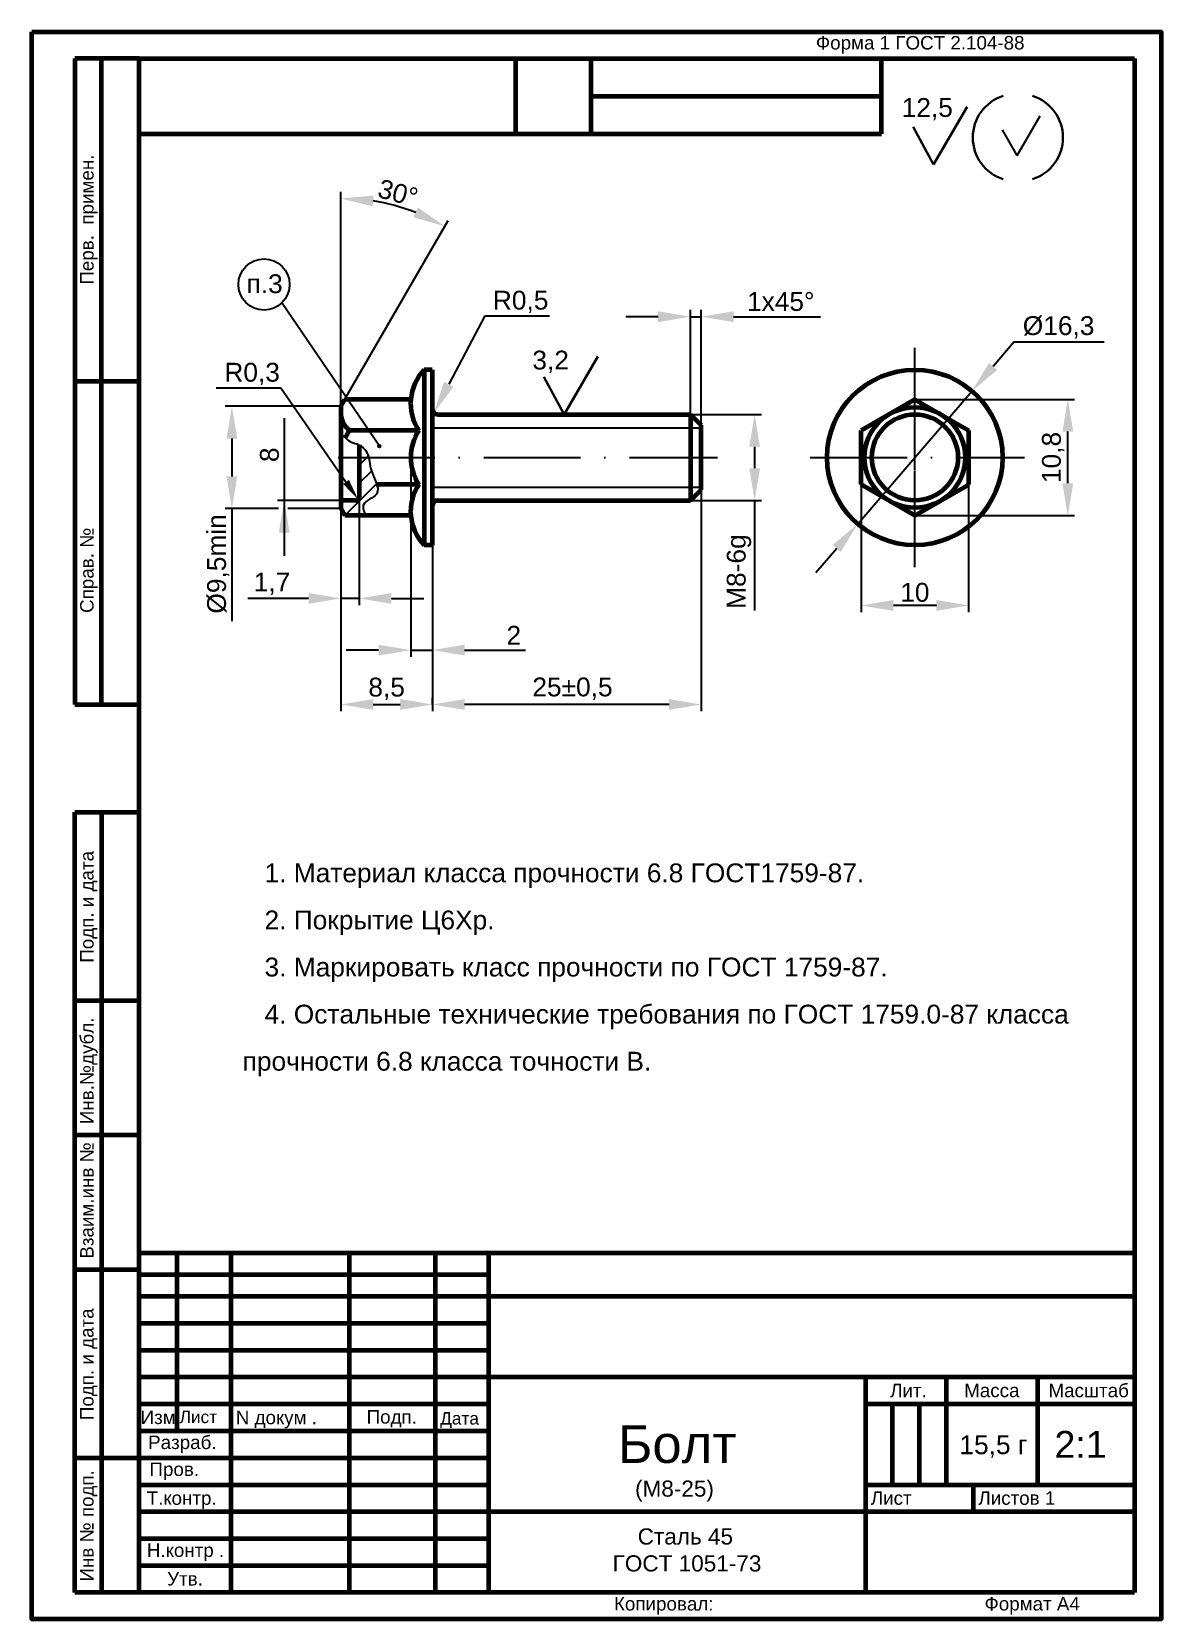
# Model space of a CAD drawing. Extents: x -984 to -774, y 325 to 620.
import ezdxf

# ---------------------------------------------------------------- set-up
doc = ezdxf.new("R2010")
doc.units = 0
doc.linetypes.add('ACAD_ISO04W100', pattern=[30, 24, -3, 0, -3])
doc.linetypes.add('ACAD_ISO10W100', pattern=[18, 12, -3, 0, -3])
doc.layers.get('0').update_dxf_attribs({"linetype": 'CONTINUOUS'})
doc.layers.get('Defpoints').update_dxf_attribs({"linetype": 'CONTINUOUS'})
for name, color, linetype, lineweight in [('Осевуха', 210, 'ACAD_ISO10W100', 25), ('Основная', 41, 'CONTINUOUS', 60), ('Размерная', 91, 'CONTINUOUS', 25), ('текст', 50, 'CONTINUOUS', 25)]:
    doc.layers.add(name, color=color, linetype=linetype, lineweight=lineweight)
doc.styles.get("Standard").update_dxf_attribs({"font": 'arial.ttf'})
doc.dimstyles.new('ISO-25_WS', dxfattribs={"dimtxt": 3.5, "dimasz": 6, "dimexe": 1.25, "dimexo": 0.01, "dimtad": 1, "dimdec": 4, "dimdsep": 46, "dimtxsty": 'STANDARD', "dimcen": 6, "dimadec": 0, "dimazin": 0, "dimtfac": 1, "dimtdec": 4, "dimtmove": 0, "dimatfit": 3, "dimfxl": 1, "dimtolj": 1, "dimtzin": 0, "dimarcsym": 0})

# ---------------------------------------------------------------- blocks, each defined once
blk = doc.blocks.new('*D29')
at = {"layer": 'Defpoints', "color": 0, "linetype": 'Continuous', "transparency": 16777216}
for p in [(-913.62, 540.79), (-909.62, 540.79), (-909.62, 504.99)]:
    blk.add_point(p, dxfattribs=at)
at = {"layer": 'Размерная', "color": 0, "linetype": 'Continuous', "lineweight": -2, "transparency": 16777216}
for p, q in [((-913.62, 540.78), (-913.62, 503.74)), ((-909.62, 540.78), (-909.62, 503.74)), ((-919.62, 504.99), (-925.62, 504.99)), ((-913.62, 504.99), (-909.62, 504.99)), ((-903.62, 504.99), (-892.31, 504.99))]:
    blk.add_line(p, q, dxfattribs=at)
at = {"layer": 'Размерная', "color": 0, "linetype": 'Continuous', "transparency": 16777216}
for points in [[(-919.62, 505.99), (-919.62, 503.99), (-913.62, 504.99)], [(-903.62, 505.99), (-903.62, 503.99), (-909.62, 504.99)]]:
    blk.add_solid(points, dxfattribs=at)
at = {"layer": 'Размерная', "color": 0, "linetype": 'Continuous', "transparency": 16777216, "insert": (-894.47, 507.75), "char_height": 3.5, "attachment_point": 5}
blk.add_mtext('\\A1;2', dxfattribs=at)
blk = doc.blocks.new('*D30')
at = {"layer": 'Defpoints', "color": 0, "linetype": 'Continuous', "transparency": 16777216}
for p in [(-859.62, 534.8), (-909.62, 524.49), (-909.62, 494.89)]:
    blk.add_point(p, dxfattribs=at)
at = {"layer": 'Размерная', "color": 0, "linetype": 'Continuous', "lineweight": -2, "transparency": 16777216}
for p, q in [((-859.62, 534.79), (-859.62, 493.64)), ((-909.62, 524.48), (-909.62, 493.64)), ((-865.62, 494.89), (-903.62, 494.89))]:
    blk.add_line(p, q, dxfattribs=at)
at = {"layer": 'Размерная', "color": 0, "linetype": 'Continuous', "transparency": 16777216}
for points in [[(-903.62, 495.89), (-903.62, 493.89), (-909.62, 494.89)], [(-865.62, 495.89), (-865.62, 493.89), (-859.62, 494.89)]]:
    blk.add_solid(points, dxfattribs=at)
blk = doc.blocks.new('*D31')
at = {"layer": 'Defpoints', "color": 0, "linetype": 'Continuous', "transparency": 16777216}
for p in [(-909.33, 549.08), (-908.86, 549.97)]:
    blk.add_point(p, dxfattribs=at)
at = {"layer": 'Размерная', "color": 0, "linetype": 'Continuous', "lineweight": -2, "transparency": 16777216}
blk.add_line((-899.86, 567.13), (-906.54, 554.4), dxfattribs=at)
at = {"layer": 'Размерная', "color": 0, "linetype": 'Continuous', "transparency": 16777216}
blk.add_solid([(-907.43, 554.86), (-905.66, 553.93), (-909.33, 549.08)], dxfattribs=at)
blk = doc.blocks.new('*D32')
at = {"layer": 'Defpoints', "color": 0, "linetype": 'Continuous', "transparency": 16777216}
for p in [(-926.62, 531.29), (-909.62, 494.89), (-909.62, 494.89)]:
    blk.add_point(p, dxfattribs=at)
at = {"layer": 'Размерная', "color": 0, "linetype": 'Continuous', "lineweight": -2, "transparency": 16777216}
for p, q in [((-926.62, 531.28), (-926.62, 493.64)), ((-909.62, 494.9), (-909.62, 496.14)), ((-920.62, 494.89), (-915.62, 494.89))]:
    blk.add_line(p, q, dxfattribs=at)
at = {"layer": 'Размерная', "color": 0, "linetype": 'Continuous', "transparency": 16777216}
for points in [[(-920.62, 495.89), (-920.62, 493.89), (-926.62, 494.89)], [(-915.62, 495.89), (-915.62, 493.89), (-909.62, 494.89)]]:
    blk.add_solid(points, dxfattribs=at)
at = {"layer": 'Размерная', "color": 0, "linetype": 'Continuous', "transparency": 16777216, "insert": (-918.12, 497.79), "char_height": 3.5, "attachment_point": 5}
blk.add_mtext('\\A1;8,5', dxfattribs=at)
blk = doc.blocks.new('*D33')
at = {"layer": 'Defpoints', "color": 0, "linetype": 'Continuous', "transparency": 16777216}
for p in [(-861.64, 566.95), (-861.64, 548.79), (-859.62, 546.78)]:
    blk.add_point(p, dxfattribs=at)
at = {"layer": 'Размерная', "color": 0, "linetype": 'Continuous', "lineweight": -2, "transparency": 16777216}
for p, q in [((-867.64, 566.95), (-873.64, 566.95)), ((-861.64, 548.8), (-861.64, 568.2)), ((-861.64, 566.95), (-859.62, 566.95)), ((-859.62, 546.79), (-859.62, 568.2)), ((-853.62, 566.95), (-837.48, 566.95))]:
    blk.add_line(p, q, dxfattribs=at)
at = {"layer": 'Размерная', "color": 0, "linetype": 'Continuous', "transparency": 16777216}
for points in [[(-867.64, 567.95), (-867.64, 565.95), (-861.64, 566.95)], [(-853.62, 567.95), (-853.62, 565.95), (-859.62, 566.95)]]:
    blk.add_solid(points, dxfattribs=at)
blk = doc.blocks.new('*D34')
at = {"layer": 'Defpoints', "color": 0, "linetype": 'Continuous', "transparency": 16777216}
for p in [(-913.41, 586.59), (-926.62, 550.29), (-926.62, 550.29), (-925.87, 551.59), (-926.62, 531.29)]:
    blk.add_point(p, dxfattribs=at)
at = {"layer": 'Размерная', "color": 0, "linetype": 'Continuous', "lineweight": -2, "transparency": 16777216}
for p, q in [((-926.62, 550.3), (-926.62, 590.17)), ((-925.87, 551.6), (-906.68, 584.83))]:
    blk.add_line(p, q, dxfattribs=at)
blk.add_arc((-926.62, 550.29), 38.63, 68.9071, 81.0929, dxfattribs=at)
at = {"layer": 'Размерная', "color": 0, "linetype": 'Continuous', "transparency": 16777216}
for points in [[(-920.72, 587.46), (-920.56, 589.46), (-926.62, 588.92)], [(-912.29, 587.24), (-913.15, 585.43), (-907.31, 583.75)]]:
    blk.add_solid(points, dxfattribs=at)
at = {"layer": 'Размерная', "color": 0, "linetype": 'Continuous', "transparency": 16777216, "insert": (-916, 589.94), "char_height": 3.5, "attachment_point": 5, "rotation": 345}
blk.add_mtext('\\A1;30°', dxfattribs=at)
blk = doc.blocks.new('*D35')
at = {"layer": 'Defpoints', "color": 0, "linetype": 'Continuous', "transparency": 16777216}
for p in [(-923.68, 533.38), (-923.4, 532.97)]:
    blk.add_point(p, dxfattribs=at)
at = {"layer": 'Размерная', "color": 0, "linetype": 'Continuous', "lineweight": -2, "transparency": 16777216}
blk.add_line((-937.79, 553.74), (-925.68, 536.25), dxfattribs=at)
at = {"layer": 'Размерная', "color": 0, "linetype": 'Continuous', "transparency": 16777216}
blk.add_solid([(-925.13, 536.63), (-926.22, 535.87), (-923.4, 532.97)], dxfattribs=at)
blk = doc.blocks.new('*D36')
at = {"layer": 'Defpoints', "color": 0, "linetype": 'Continuous', "transparency": 16777216}
for p in [(-829.91, 535.76), (-809.91, 535.76), (-829.91, 513.29)]:
    blk.add_point(p, dxfattribs=at)
at = {"layer": 'Размерная', "color": 0, "linetype": 'Continuous', "lineweight": -2, "transparency": 16777216}
for p, q in [((-829.91, 535.75), (-829.91, 512.04)), ((-809.91, 535.75), (-809.91, 512.04)), ((-815.91, 513.29), (-823.91, 513.29))]:
    blk.add_line(p, q, dxfattribs=at)
at = {"layer": 'Размерная', "color": 0, "linetype": 'Continuous', "transparency": 16777216}
for points in [[(-823.91, 514.29), (-823.91, 512.29), (-829.91, 513.29)], [(-815.91, 514.29), (-815.91, 512.29), (-809.91, 513.29)]]:
    blk.add_solid(points, dxfattribs=at)
at = {"layer": 'Размерная', "color": 0, "linetype": 'Continuous', "transparency": 16777216, "insert": (-819.91, 515.71), "char_height": 3.5, "attachment_point": 5}
blk.add_mtext('\\A1;10', dxfattribs=at)
blk = doc.blocks.new('*D37')
at = {"layer": 'Defpoints', "color": 0, "linetype": 'Continuous', "transparency": 16777216}
for p in [(-819.91, 551.59), (-791.47, 551.59), (-819.91, 529.99)]:
    blk.add_point(p, dxfattribs=at)
at = {"layer": 'Размерная', "color": 0, "linetype": 'Continuous', "lineweight": -2, "transparency": 16777216}
for p, q in [((-819.9, 551.59), (-790.22, 551.59)), ((-791.47, 535.99), (-791.47, 545.59)), ((-819.9, 529.99), (-790.22, 529.99))]:
    blk.add_line(p, q, dxfattribs=at)
at = {"layer": 'Размерная', "color": 0, "linetype": 'Continuous', "transparency": 16777216}
for points in [[(-792.47, 545.59), (-790.47, 545.59), (-791.47, 551.59)], [(-792.47, 535.99), (-790.47, 535.99), (-791.47, 529.99)]]:
    blk.add_solid(points, dxfattribs=at)
at = {"layer": 'Размерная', "color": 0, "linetype": 'Continuous', "transparency": 16777216, "insert": (-794.2, 540.79), "char_height": 3.5, "attachment_point": 5, "rotation": 90}
blk.add_mtext('\\A1;10,8', dxfattribs=at)
blk = doc.blocks.new('*D38')
at = {"layer": 'Defpoints', "color": 0, "linetype": 'Continuous', "transparency": 16777216}
for p in [(-809.28, 553.15), (-830.53, 528.43)]:
    blk.add_point(p, dxfattribs=at)
at = {"layer": 'Размерная', "color": 0, "linetype": 'Continuous', "lineweight": -2, "transparency": 16777216}
for p, q in [((-801.46, 562.25), (-805.37, 557.7)), ((-830.53, 528.43), (-809.28, 553.15)), ((-834.44, 523.88), (-838.35, 519.33))]:
    blk.add_line(p, q, dxfattribs=at)
at = {"layer": 'Размерная', "color": 0, "linetype": 'Continuous', "transparency": 16777216}
for points in [[(-806.13, 558.35), (-804.61, 557.05), (-809.28, 553.15)], [(-835.2, 524.53), (-833.69, 523.23), (-830.53, 528.43)]]:
    blk.add_solid(points, dxfattribs=at)
blk = doc.blocks.new('*D39')
at = {"layer": 'Defpoints', "color": 0, "linetype": 'Continuous', "transparency": 16777216}
for p in [(-926.62, 550.3), (-946.89, 531.28), (-938.21, 531.28)]:
    blk.add_point(p, dxfattribs=at)
at = {"layer": 'Размерная', "color": 0, "linetype": 'Continuous', "lineweight": -2, "transparency": 16777216}
for p, q in [((-926.63, 550.3), (-948.14, 550.3)), ((-946.89, 544.3), (-946.89, 537.28)), ((-938.22, 531.28), (-948.14, 531.28)), ((-946.89, 531.28), (-946.89, 510.39))]:
    blk.add_line(p, q, dxfattribs=at)
at = {"layer": 'Размерная', "color": 0, "linetype": 'Continuous', "transparency": 16777216}
for points in [[(-947.89, 544.3), (-945.89, 544.3), (-946.89, 550.3)], [(-947.89, 537.28), (-945.89, 537.28), (-946.89, 531.28)]]:
    blk.add_solid(points, dxfattribs=at)
blk = doc.blocks.new('*D40')
at = {"layer": 'Defpoints', "color": 0, "linetype": 'Continuous', "transparency": 16777216}
for p in [(-926.62, 532.79), (-923.22, 533.39), (-926.62, 514.6)]:
    blk.add_point(p, dxfattribs=at)
at = {"layer": 'Размерная', "color": 0, "linetype": 'Continuous', "lineweight": -2, "transparency": 16777216}
for p, q in [((-926.62, 532.78), (-926.62, 513.35)), ((-923.22, 533.38), (-923.22, 513.35)), ((-932.62, 514.6), (-943.93, 514.6)), ((-923.22, 514.6), (-926.62, 514.6)), ((-917.22, 514.6), (-911.22, 514.6))]:
    blk.add_line(p, q, dxfattribs=at)
at = {"layer": 'Размерная', "color": 0, "linetype": 'Continuous', "transparency": 16777216}
for points in [[(-932.62, 515.6), (-932.62, 513.6), (-926.62, 514.6)], [(-917.22, 515.6), (-917.22, 513.6), (-923.22, 514.6)]]:
    blk.add_solid(points, dxfattribs=at)
blk = doc.blocks.new('*D41')
at = {"layer": 'Defpoints', "color": 0, "linetype": 'Continuous', "transparency": 16777216}
for p in [(-861.64, 548.79), (-861.64, 532.79), (-849.7, 532.79)]:
    blk.add_point(p, dxfattribs=at)
at = {"layer": 'Размерная', "color": 0, "linetype": 'Continuous', "lineweight": -2, "transparency": 16777216}
for p, q in [((-861.63, 548.79), (-848.45, 548.79)), ((-849.7, 542.79), (-849.7, 538.79)), ((-861.63, 532.79), (-848.45, 532.79)), ((-849.7, 532.79), (-849.7, 512.37))]:
    blk.add_line(p, q, dxfattribs=at)
at = {"layer": 'Размерная', "color": 0, "linetype": 'Continuous', "transparency": 16777216}
for points in [[(-850.7, 542.79), (-848.7, 542.79), (-849.7, 548.79)], [(-850.7, 538.79), (-848.7, 538.79), (-849.7, 532.79)]]:
    blk.add_solid(points, dxfattribs=at)
at = {"layer": 'Размерная', "color": 0, "linetype": 'Continuous', "transparency": 16777216, "insert": (-852.6, 519.58), "char_height": 3.5, "attachment_point": 5, "rotation": 90}
blk.add_mtext('\\A1;M8-6g', dxfattribs=at)
blk = doc.blocks.new('frame1')
at = {"layer": 'Размерная', "linetype": 'Continuous'}
blk.add_lwpolyline([(-984.1, 619.9), (-774.1, 619.9), (-774.1, 324.9), (-984.1, 324.9)], close=True, dxfattribs=at)
blk = doc.blocks.new('frame')
at = {"color": 7, "lineweight": 60}
blk.add_lwpolyline([(-1208.8, 620.2), (-998.8, 620.2), (-998.8, 325.2), (-1208.8, 325.2)], close=True, dxfattribs=at)

msp = doc.modelspace()

# ---------------------------------------------------------------- hatches: boundary and pattern name
at = {"layer": 'текст', "linetype": 'Continuous'}
h = msp.add_hatch(dxfattribs=at)
h.set_pattern_fill('ANSI31', scale=0.75, style=0)
h.set_pattern_definition([(45, (-721.2, -50), (-1.683798, 1.683798), [])])
edge = h.paths.add_edge_path()
edge.add_spline(control_points=[(-919.93504, 535.7635), (-920.23421, 536.75423), (-921.34569, 538.65781), (-921.16225, 539.88395), (-921.41555, 540.7612), (-921.42414, 540.79)], knot_values=[2.932810819, 2.932810819, 2.932810819, 2.932810819, 4.376612887, 5.45827827, 5.494569443, 5.494569443, 5.494569443, 5.494569443], degree=3, periodic=0)
edge.add_line((-921.42414, 540.79), (-923.22248, 540.79))
edge.add_line((-923.22248, 540.79), (-923.22248, 533.39))
edge.add_arc((-923.82248, 533.39), 0.6, -90.0301267, 0, ccw=False)
edge.add_line((-923.82279, 532.79), (-926.62248, 532.79))
edge.add_line((-926.62248, 532.79), (-926.62248, 531.29))
edge.add_line((-926.62248, 531.29), (-925.87192, 529.99))
edge.add_line((-925.87192, 529.99), (-922.02248, 529.99))
edge.add_spline(control_points=[(-922.02248, 529.99), (-922.32798, 530.71831), (-923.10142, 532.56217), (-919.6063, 533.46946), (-919.73303, 535.09455), (-919.93504, 535.7635)], knot_values=[5.494569443, 5.494569443, 5.494569443, 5.494569443, 6.514373345, 8.07642328, 9.051298536, 9.051298536, 9.051298536, 9.051298536], degree=3, periodic=0)
edge = h.paths.add_edge_path()
edge.add_spline(control_points=[(-921.42414, 540.79), (-921.62971, 541.47976), (-922.12025, 542.52019), (-923.06418, 543.03502), (-923.22248, 543.10899)], knot_values=[1.897426551, 1.897426551, 1.897426551, 1.897426551, 2.766673892, 2.932810819, 2.932810819, 2.932810819, 2.932810819], degree=3, periodic=0)
edge.add_line((-923.22248, 543.10899), (-923.22248, 540.79))
edge.add_line((-923.22248, 540.79), (-921.42414, 540.79))
msp.add_hatch(color=7, dxfattribs=at).paths.add_polyline_path([(-919.22165, 542.9, 1), (-919.72165, 542.9, 1)])

# ---------------------------------------------------------------- linework, layer by layer
at = {"color": 7, "lineweight": 60}
for p, q in [((-976.1, 614.9), (-976.1, 494.9)), ((-964.1, 614.9), (-976.1, 614.9)), ((-971.1, 494.9), (-971.1, 614.9)), ((-964.1, 614.9), (-779.1, 614.9)), ((-964.1, 329.9), (-964.1, 614.9)), ((-894.1, 600.9), (-894.1, 614.9)), ((-880.1, 600.9), (-880.1, 614.9)), ((-826.1, 600.9), (-826.1, 614.9)), ((-779.1, 614.9), (-779.1, 329.9)), ((-880.1, 607.9), (-826.1, 607.9)), ((-964.1, 600.9), (-894.1, 600.9)), ((-894.1, 600.9), (-880.1, 600.9)), ((-880.1, 600.9), (-826.1, 600.9)), ((-964.1, 554.9), (-976.1, 554.9)), ((-976.1, 494.9), (-964.1, 494.9)), ((-976.1, 329.9), (-976.1, 474.9)), ((-976.1, 474.9), (-964.1, 474.9)), ((-971.1, 474.9), (-971.1, 329.9)), ((-976.1, 439.9), (-964.1, 439.9)), ((-976.1, 414.9), (-964.1, 414.9)), ((-779.1, 392.9), (-964.1, 392.9)), ((-957.1, 392.9), (-957.1, 359.9)), ((-947.1, 392.9), (-947.1, 329.9)), ((-925.1, 392.9), (-925.1, 329.9)), ((-909.1, 392.9), (-909.1, 329.9)), ((-899.1, 329.9), (-899.1, 392.9)), ((-976.1, 389.9), (-964.1, 389.9)), ((-899.1, 388.9), (-964.1, 388.9)), ((-779.1, 384.9), (-964.1, 384.9)), ((-964.1, 379.9), (-899.1, 379.9)), ((-964.1, 374.9), (-899.1, 374.9)), ((-779.1, 369.9), (-964.1, 369.9)), ((-829.1, 369.9), (-829.1, 329.9)), ((-814.1, 369.9), (-814.1, 349.9)), ((-797.1, 369.9), (-797.1, 349.9)), ((-964.1, 364.9), (-899.1, 364.9)), ((-829.1, 364.9), (-779.1, 364.9)), ((-824.1, 364.9), (-824.1, 349.9)), ((-819.1, 364.9), (-819.1, 349.9)), ((-964.1, 359.9), (-899.1, 359.9)), ((-976.1, 354.9), (-899.1, 354.9)), ((-964.1, 349.9), (-899.1, 349.9)), ((-829.1, 349.9), (-779.1, 349.9)), ((-809.1, 349.9), (-809.1, 344.9)), ((-964.1, 344.9), (-779.1, 344.9)), ((-964.1, 339.9), (-899.1, 339.9)), ((-964.1, 334.9), (-899.1, 334.9)), ((-964.1, 329.9), (-976.1, 329.9)), ((-779.1, 329.9), (-964.1, 329.9))]:
    msp.add_line(p, q, dxfattribs=at)
at = {"layer": 'Осевуха', "color": 7}
msp.add_line((-819.90748, 520.39), (-819.90748, 561.19), dxfattribs=at)
at = {"layer": 'Осевуха', "color": 7, "ltscale": 1.5}
for p, q in [((-819.90748, 520.39), (-819.90748, 561.19)), ((-927.15239, 540.79), (-856.6, 540.79)), ((-839.34488, 540.79), (-799.50748, 540.79))]:
    msp.add_line(p, q, dxfattribs=at)
at = {"layer": 'Осевуха', "color": 7, "linetype": 'Continuous'}
for p, q in [((-909.62248, 546.29), (-859.62248, 546.29)), ((-909.62248, 535.29), (-859.62248, 535.29))]:
    msp.add_line(p, q, dxfattribs=at)
at = {"layer": 'Основная', "color": 7, "linetype": 'Continuous'}
for p, q in [((-909.62248, 557.09), (-911.12248, 557.09)), ((-911.12248, 557.09), (-911.12248, 524.49)), ((-909.62248, 557.09), (-909.62248, 549.79)), ((-926.62248, 550.29), (-925.87192, 551.59)), ((-926.62248, 550.29), (-926.62248, 531.29)), ((-913.62248, 551.59), (-925.87192, 551.59)), ((-909.62248, 549.79), (-909.62248, 524.49)), ((-908.62248, 548.79), (-861.63669, 548.79)), ((-861.63669, 548.79), (-861.63669, 532.79)), ((-861.63669, 548.79), (-859.62248, 546.77579)), ((-819.90748, 551.59), (-829.90748, 545.8165)), ((-819.90748, 551.59), (-809.90748, 545.8165)), ((-912.12248, 545.8165), (-925.02248, 545.8165)), ((-859.62248, 534.80421), (-859.62248, 546.77579)), ((-829.90748, 540.79), (-829.90748, 545.8165)), ((-829.90748, 540.79), (-829.90748, 545.8165)), ((-809.90748, 540.79), (-809.90748, 545.8165)), ((-809.90748, 540.79), (-809.90748, 545.8165)), ((-923.22248, 543.10899), (-923.22248, 533.39)), ((-829.90748, 535.7635), (-829.90748, 540.79)), ((-829.90748, 535.7635), (-829.90748, 540.79)), ((-809.90748, 535.7635), (-809.90748, 540.79)), ((-809.90748, 535.7635), (-809.90748, 540.79)), ((-912.12248, 535.7635), (-920.03833, 535.7635)), ((-861.63669, 532.79), (-859.62248, 534.80421)), ((-819.90748, 529.99), (-829.90748, 535.7635)), ((-819.90748, 529.99), (-809.90748, 535.7635)), ((-923.82279, 532.79), (-926.62248, 532.79)), ((-926.62248, 531.29), (-925.87192, 529.99)), ((-908.62248, 532.79), (-861.63669, 532.79)), ((-913.62248, 529.99), (-925.87192, 529.99)), ((-909.62248, 524.49), (-911.12248, 524.49))]:
    msp.add_line(p, q, dxfattribs=at)
for radius in [16.3, 9.36053, 8]:
    msp.add_circle((-819.90748, 540.79), radius, dxfattribs=at)
for centre, radius, start, end in [((-904.66362, 550.83597), 8.99054, 135.9230808, 213.9387727), ((-922.41284, 549.14969), 4.23325, 186.0536969, 231.9416752), ((-908.62248, 549.79), 1, 180, 270), ((-917.92696, 540.79), 8.69552, 144.6860869, 155.1968478), ((-904.45059, 540.79), 9.17189, 146.7678422, 213.2321578), ((-904.66362, 530.74403), 8.99053, 146.0612172, 224.0769242), ((-923.82248, 533.39), 0.6, 270.0000095, 0.0000126), ((-908.62248, 531.79), 1, 90, 180)]:
    msp.add_arc(centre, radius, start, end, dxfattribs=at)
at = {"layer": 'Размерная', "color": 7, "lineweight": 30}
for p, q in [((-816.46248, 595.22376), (-810.21248, 605.97376)), ((-816.46248, 595.22376), (-820.21248, 602.22376)), ((-885.12959, 548.79), (-878.87959, 559.54)), ((-885.12959, 548.79), (-888.87959, 555.79))]:
    msp.add_line(p, q, dxfattribs=at)
at = {"layer": 'Размерная', "color": 7, "linetype": 'Continuous'}
for p, q in [((-800.89531, 596.9), (-796.64531, 604.26122)), ((-800.89531, 596.9), (-803.64531, 601.66314)), ((-919.47165, 542.9), (-937.62905, 569.50302)), ((-899.8585, 567.12898), (-887.86487, 567.12898)), ((-801.46025, 562.25135), (-784.69606, 562.25135)), ((-949.78096, 553.73737), (-937.78733, 553.73737)), ((-937.16635, 548.1), (-937.16635, 532.79)), ((-926.62248, 532.79), (-938.41635, 532.79)), ((-937.16635, 532.79), (-937.16635, 522.49)), ((-926.62248, 531.29), (-936.48319, 531.28))]:
    msp.add_line(p, q, dxfattribs=at)
msp.add_circle((-940.91274, 572.93521), 4.75, dxfattribs=at)
at = {"layer": 'Размерная', "color": 7, "lineweight": 30}
for centre, start, end in [((-801.01324, 600.23625), 107.9034043, 252.0965957), ((-800.51173, 600.23625), 287.9034043, 72.0965957)]:
    msp.add_arc(centre, 8.12993, start, end, dxfattribs=at)
at = {"layer": 'Размерная', "color": 7, "linetype": 'Continuous'}
msp.add_open_spline([(-926.62248, 545.1), (-925.80672, 544.46716), (-925.04306, 543.5582), (-922.4, 543.2), (-921.1, 540.3), (-921.4155, 538.19121), (-918.18751, 533.83776), (-923.10142, 532.56217), (-922.32798, 530.71831), (-922.02248, 529.99)], degree=3, knots=[0.767030866, 0.767030866, 0.767030866, 0.767030866, 1.21503534, 2.063563477, 2.969101991, 4.050767374, 6.469444698, 8.031494633, 9.051298536, 9.051298536, 9.051298536, 9.051298536], dxfattribs=at)
msp.add_solid([(-936.16635, 526.79), (-938.16635, 526.79), (-937.16635, 532.79)], dxfattribs=at)
at = {"layer": 'текст', "color": 7, "linetype": 'Continuous'}
msp.add_circle((-919.47165, 542.9), 0.25, dxfattribs=at)

# ---------------------------------------------------------------- block references
at = {"layer": 'Размерная', "linetype": 'Continuous'}
for name, p in [('frame1', (0, 0)), ('frame', (224.7, -0.3))]:
    msp.add_blockref(name, p, dxfattribs=at)

# ---------------------------------------------------------------- texts
at = {"color": 7, "linetype": 'ACAD_ISO04W100', "lineweight": 25, "insert": (-838.3084, 619.10506), "char_height": 2.5, "width": 57, "attachment_point": 1}
msp.add_mtext('{\\fArial|b0|i0|c204|p34;Форма 1 ГОСТ 2.104-88}', dxfattribs=at)
at = {"color": 7, "lineweight": 25, "char_height": 2.5, "attachment_point": 1, "rotation": 90}
for s, insert, width in [('{\\fArial|b0|i0|c204|p34;Перв.  примен.}', (-975.1, 572.9), 95), ('{\\fArial|b0|i0|c204|p34;Подп. и дата}', (-975.1133, 361.9), 26), ('{\\fArial|b0|i0|c204|p34;Инв № подп.}', (-975.1133, 331.9), 26)]:
    msp.add_mtext(s, dxfattribs=dict(at, insert=insert, width=width))
at = {"color": 7, "linetype": 'ACAD_ISO04W100', "char_height": 2.5, "attachment_point": 1, "rotation": 90}
for s, insert, width in [('{\\fArial|b0|i0|c204|p34;Справ. №}', (-975.1, 511.9), 20), ('{\\fArial|b0|i0|c204|p34;Инв.№дубл.}', (-975.1, 416.9), 32)]:
    msp.add_mtext(s, dxfattribs=dict(at, insert=insert, width=width))
at = {"color": 7, "lineweight": 60, "insert": (-975.1, 446.9), "char_height": 2.5, "width": 41, "attachment_point": 1, "rotation": 90}
msp.add_mtext('{\\fArial|b0|i0|c204|p34;Подп. и дата}', dxfattribs=at)
at = {"color": 7, "linetype": 'ACAD_ISO04W100', "lineweight": 25, "insert": (-975.1, 391.9), "char_height": 2.5, "width": 23, "attachment_point": 1, "rotation": 90}
msp.add_mtext('{\\fArial|b0|i0|c204|p34;Взаим.инв №}', dxfattribs=at)
at = {"color": 7, "lineweight": 25}
for s, insert, char_height, width, attachment_point in [('{\\fArial|b0|i0|c204|p34;Масштаб}', (-787.6, 367.4), 2.5, 15, 5), ('{\\fArial|b0|i0|c204|p34;Лит.}', (-821.1, 367.4), 2.5, 10, 5), ('{\\fArial|b0|i0|c204|p34;Масса}', (-805.6, 367.4), 2.5, 13, 5), ('{\\fArial|b0|i0|c204|p34;Изм}', (-960.6, 362.4), 2.5, 5, 5), ('{\\fArial|b0|i0|c204|p34;Лист}', (-956.6138, 363.64538), 2.3, 25, 1), ('{\\fArial|b0|i0|c204|p34;Болт}', (-864.1, 357.4), 7, 70, 5), ('{\\fArial|b0|i0|c204|p34;2:1}', (-789.1, 357.4), 5, 42, 5), ('{\\fArial|b0|i0|c204|p34;Разраб.}', (-956.1, 357.4), 2.5, 14, 5), ('{\\fArial|b0|i0|c204|p34;15,5 г}', (-805.3, 357), 3.5, 42, 5), ('{\\fArial|b0|i0|c204|p34;Пров.}', (-957.6, 352.4), 2.5, 15, 5), ('(М8-25)', (-864.6, 350.68194), 3, 70, 2), ('{\\fArial|b0|i0|c204|p34;Лист}', (-828.1, 347.4), 2.5, 15, 4), ('{\\fArial|b0|i0|c204|p34;Листов 1}', (-808.1, 347.4), 2.5, 15, 4), ('{\\fArial|b0|i0|c204|p34;    Сталь 45\\PГОСТ 1051-73}', (-876.1, 341.78194), 3, 45, 1), ('{\\fArial|b0|i0|c204|p34;Утв.}', (-955.6, 332.4), 2.5, 15, 5), ('{\\fArial|b0|i0|c204|p34;Копировал:}', (-866.6, 327.4), 2.5, 23, 5), ('{\\fArial|b0|i0|c204|p34;Формат А4}', (-798.1, 327.4), 2.5, 30, 5)]:
    msp.add_mtext(s, dxfattribs=dict(at, insert=insert, char_height=char_height, width=width, attachment_point=attachment_point))
at = {"color": 7, "char_height": 2.5}
for s, insert, width, attachment_point in [('{\\fArial|b0|i0|c204|p34;N докум .}', (-946.16643, 363.64538), 20, 1), ('{\\fArial|b0|i0|c204|p34;Подп.}', (-917.16643, 362.14538), 14, 5), ('{\\fArial|b0|i0|c204|p34;Т.контр.}', (-956.22732, 347.03659), 15.9654, 5), ('{\\fArial|b0|i0|c204|p34;Н.контр .}', (-962.69189, 338.98143), 17, 1)]:
    msp.add_mtext(s, dxfattribs=dict(at, insert=insert, width=width, attachment_point=attachment_point))
at = {"color": 7, "lineweight": 15, "insert": (-908.16912, 363.38439), "char_height": 2.3, "width": 8, "attachment_point": 1}
msp.add_mtext('{\\fArial|b0|i0|c204|p34;Дата}', dxfattribs=at)
at = {"layer": 'Размерная', "color": 7, "linetype": 'Continuous', "char_height": 3.5, "attachment_point": 1}
for s, insert, width in [('{\\fArial|b0|i0|c204|p34;п.3}', (-944.16274, 574.82458), 9.25), ('R0,5', (-898.36487, 571.76835), 21.75), ('1x45°', (-851.12248, 571.52579), 21.75), ('%%C16,3', (-799.84606, 567.0385), 21.75), ('R0,3', (-948.28733, 558.37675), 21.75), ('1,{\\fArial|b0|i0|c204|p34;7}', (-942.8221, 519.4), 21.75), ('25±0,5', (-891.0221, 499.9), 21.75)]:
    msp.add_mtext(s, dxfattribs=dict(at, insert=insert, width=width))
at = {"layer": 'Размерная', "color": 7, "linetype": 'Continuous', "insert": (-939.89469, 541.29), "char_height": 3.5, "attachment_point": 5, "rotation": 90}
msp.add_mtext('\\A1;8', dxfattribs=at)
at = {"layer": 'Размерная', "color": 7, "linetype": 'Continuous', "insert": (-951.49141, 511.77591), "char_height": 3.5, "width": 21.5106812, "attachment_point": 1, "rotation": 90}
msp.add_mtext('%%C9,5min', dxfattribs=at)
at = {"layer": 'текст', "color": 7, "char_height": 3.5, "width": 19.6124836, "attachment_point": 1}
for s, insert in [('1{\\fArial|b0|i0|c204|p34;2},{\\fArial|b0|i0|c204|p34;5}', (-822.36248, 607.57376)), ('{\\fArial|b0|i0|c204|p34;3},{\\fArial|b0|i0|c204|p34;2}', (-891.02959, 560.64))]:
    msp.add_mtext(s, dxfattribs=dict(at, insert=insert))
at = {"layer": 'текст', "color": 7, "lineweight": 30, "insert": (-946.25, 465.35), "char_height": 3.5, "width": 161.9, "attachment_point": 1, "line_spacing_factor": 1.5}
msp.add_mtext('{\\fArial|b0|i0|c204|p34;    }1. {\\fArial|b0|i0|c204|p34;Материал класса прочности 6.8 ГОСТ1759-87.\\P    2. Покрытие Ц6Хр.\\P    3. Маркировать класс прочности по ГОСТ 1759-87.\\P    4. Остальные технические требования по ГОСТ 1759.0-87 класса\\P прочности 6.8 класса точности В.}', dxfattribs=at)

# ---------------------------------------------------------------- dimensions: what is measured, and where the dimension line sits
at = {"layer": 'Размерная', "color": 7, "linetype": 'Continuous'}
dim = msp.add_angular_dim_2l(base=(-913.40864, 586.59472), line1=((-926.62248, 550.29), (-925.87192, 551.59)), line2=((-926.62248, 550.29), (-926.62248, 531.29)), dimstyle='ISO-25_WS', dxfattribs=at)
dim.commit()
dim.dimension.update_dxf_attribs({"geometry": '*D34', "text_midpoint": (-915.99851, 589.9392)})
for center, mpoint, override, picture, middle in [((-908.86487, 549.96835), (-909.32959, 549.08289), {"dimtmove": 1}, '*D31', (-899.8585, 567.12898)), ((-923.68294, 533.37675), (-923.39822, 532.96574), {"dimasz": 4, "dimtmove": 1}, '*D35', (-937.78733, 553.73737))]:
    dim = msp.add_radius_dim(center=center, mpoint=mpoint, text=' ', dimstyle='ISO-25_WS', override=override, dxfattribs=at)
    dim.commit()
    dim.dimension.update_dxf_attribs({"geometry": picture, "text_midpoint": middle, "dimtype": 164})
for base, p1, p2, picture, middle in [((-861.63669, 566.95062), (-859.62248, 546.77579), (-861.63669, 548.79), '*D33', (-838.1, 566.95062)), ((-926.62248, 514.6), (-923.22248, 533.39), (-926.62248, 532.79), '*D40', (-943.3, 514.6))]:
    dim = msp.add_linear_dim(base=base, p1=p1, p2=p2, text=' ', dimstyle='ISO-25_WS', dxfattribs=at)
    dim.commit()
    dim.dimension.update_dxf_attribs({"geometry": picture, "text_midpoint": middle, "dimtype": 160})
dim = msp.add_diameter_dim_2p(p1=(-830.53256, 528.42887), p2=(-809.28239, 553.15113), text=' ', dimstyle='ISO-25_WS', dxfattribs=at)
dim.commit()
dim.dimension.update_dxf_attribs({"geometry": '*D38', "text_midpoint": (-801.46025, 562.25135)})
dim = msp.add_linear_dim(base=(-946.89141, 531.28), p1=(-926.62248, 550.3), p2=(-938.20981, 531.28), angle=90, text=' ', dimstyle='ISO-25_WS', override={"dimgap": 0.8}, dxfattribs=at)
dim.commit()
dim.dimension.update_dxf_attribs({"geometry": '*D39', "text_midpoint": (-946.89141, 511.19454), "dimtype": 160})
dim = msp.add_linear_dim(base=(-849.7, 532.79), p1=(-861.63669, 548.79), p2=(-861.63669, 532.79), angle=90, text='M8-6g', dimstyle='ISO-25_WS', dxfattribs=at)
dim.commit()
dim.dimension.update_dxf_attribs({"geometry": '*D41', "text_midpoint": (-849.7, 519.58042), "dimtype": 160})
dim = msp.add_linear_dim(base=(-791.47278, 551.59), p1=(-819.90748, 529.99), p2=(-819.90748, 551.59), angle=90, text='10,8', dimstyle='ISO-25_WS', dxfattribs=at)
dim.commit()
dim.dimension.update_dxf_attribs({"geometry": '*D37', "text_midpoint": (-794.20112, 540.79)})
dim = msp.add_linear_dim(base=(-909.62248, 504.99), p1=(-913.62248, 540.79), p2=(-909.62248, 540.79), text='2', dimstyle='ISO-25_WS', override={"dimgap": 1}, dxfattribs=at)
dim.commit()
dim.dimension.update_dxf_attribs({"geometry": '*D29', "text_midpoint": (-894.469, 504.99), "dimtype": 160})
for base, p1, p2, text, picture, middle in [((-909.62248, 494.89), (-859.62248, 534.80421), (-909.62248, 524.49), ' ', '*D30', (-884.62248, 494.89)), ((-829.90748, 513.29483), (-809.90748, 535.7635), (-829.90748, 535.7635), '10', '*D36', (-819.90748, 515.70684))]:
    dim = msp.add_linear_dim(base=base, p1=p1, p2=p2, text=text, dimstyle='ISO-25_WS', dxfattribs=at)
    dim.commit()
    dim.dimension.update_dxf_attribs({"geometry": picture, "text_midpoint": middle})
dim = msp.add_linear_dim(base=(-909.62248, 494.89), p1=(-926.62248, 531.29), p2=(-909.62248, 494.89), text='8,5', dimstyle='ISO-25_WS', override={"dimgap": 0.8}, dxfattribs=at)
dim.commit()
dim.dimension.update_dxf_attribs({"geometry": '*D32', "text_midpoint": (-918.12248, 497.79334)})

doc.saveas('drawing.dxf')
